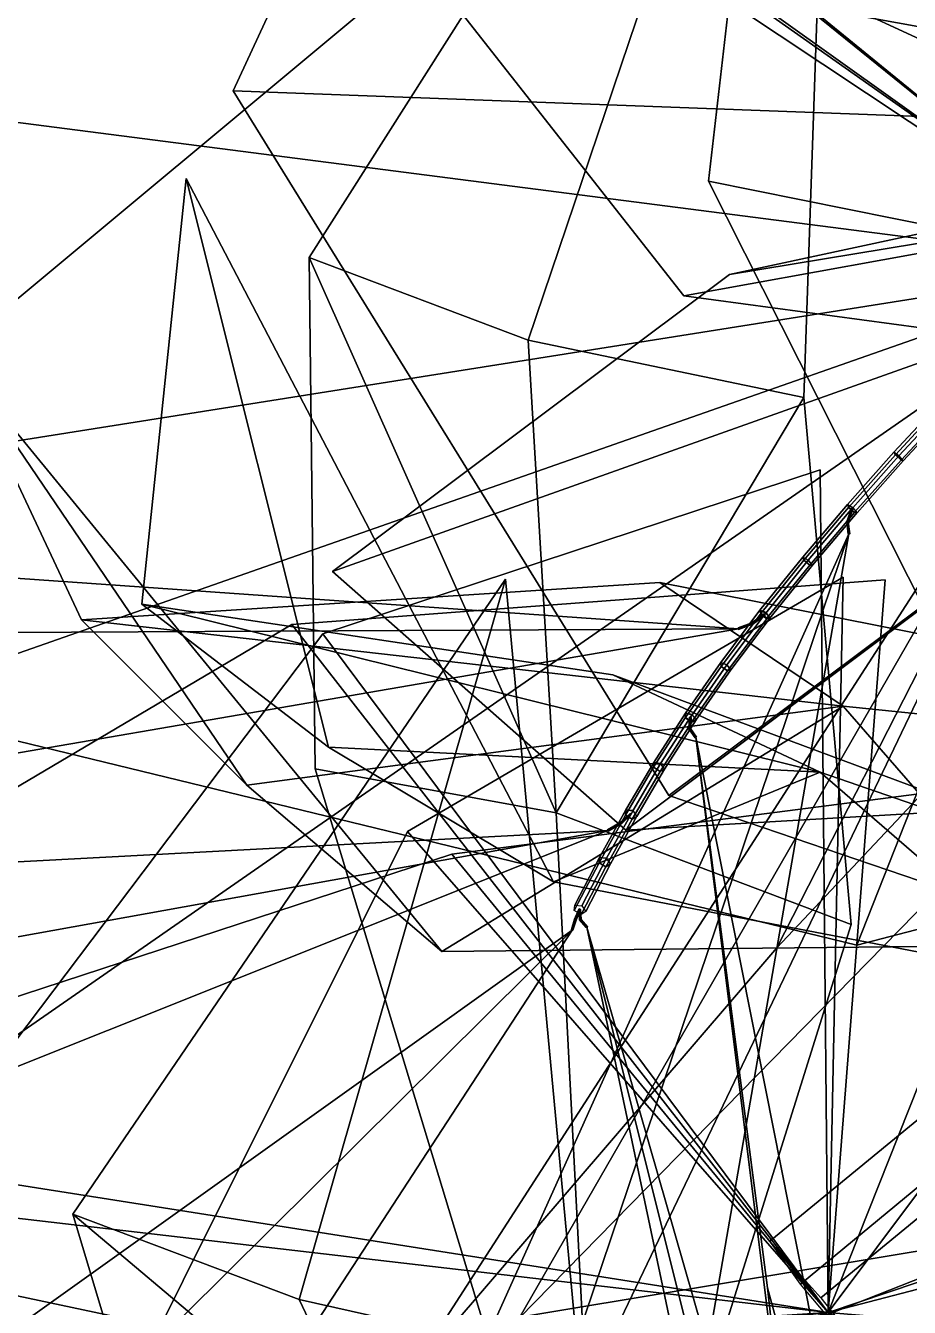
# Model space of a CAD drawing. Header units: metres. Extents: x -422 to 269, y -311 to 154.
# Drawn here: x -342.8 to -313.87, y -52.61 to -10.66 of the extents above; entities that cross this region are included whole.
import ezdxf

# ---------------------------------------------------------------- set-up
doc = ezdxf.new("R2010")
doc.units = ezdxf.units.M

msp = doc.modelspace()

# ---------------------------------------------------------------- linework, layer by layer
at = {"layer": 'coral-li_Intrnd', "color": 3}
for points in [[(-296.442, -34.4871, 395.6063), (-317.4388, -51.8459, 394.5655), (-318.4388, -50.4432, 391.456), (-296.6913, -32.5803, 392.6165)], [(-296.6913, -32.5803, 392.6165), (-318.4388, -50.4432, 391.456), (-316.7757, -52.2977, 388.8365), (-295.0282, -34.4349, 389.9971)], [(-294.6599, -37.4753, 394.8776), (-315.1954, -54.5243, 393.9104), (-317.4388, -51.8459, 394.5655), (-296.442, -34.4871, 395.6063)], [(-295.0282, -34.4349, 389.9971), (-316.7757, -52.2977, 388.8365), (-314.7879, -54.802, 390.39), (-293.7911, -37.4432, 391.4308)], [(-293.7911, -37.4432, 391.4308), (-314.7879, -54.802, 390.39), (-315.1954, -54.5243, 393.9104), (-294.6599, -37.4753, 394.8776)]]:
    msp.add_3dface(points, dxfattribs=at)
at = {"layer": 'coral-li_Leaf', "color": 3}
for points in [[(-333.5229, -18.2419, 449.959), (-316.2349, 8.9584, 465.3804), (-326.3455, -20.9531, 452.5352)], [(-333.5229, -18.2419, 449.959), (-326.3455, -20.9531, 452.5352), (-316.2349, 8.9584, 465.3804)], [(-326.3455, -20.9531, 452.5352), (-316.2349, 8.9584, 465.3804), (-317.3265, -22.8309, 455.6256)], [(-326.3455, -20.9531, 452.5352), (-317.3265, -22.8309, 455.6256), (-316.2349, 8.9584, 465.3804)], [(-338.9974, -29.5935, 462.7451), (-337.5449, -15.6624, 499.5402), (-332.8882, -34.2763, 467.2492)], [(-338.9974, -29.5935, 462.7451), (-332.8882, -34.2763, 467.2492), (-337.5449, -15.6624, 499.5402)], [(-332.8882, -34.2763, 467.2492), (-337.5449, -15.6624, 499.5402), (-325.5219, -38.6738, 473.6559)], [(-332.8882, -34.2763, 467.2492), (-325.5219, -38.6738, 473.6559), (-337.5449, -15.6624, 499.5402)], [(-333.3241, -34.9831, 428.6084), (-333.5229, -18.2419, 449.959), (-325.4322, -36.4176, 430.5378)], [(-333.3241, -34.9831, 428.6084), (-325.4322, -36.4176, 430.5378), (-333.5229, -18.2419, 449.959)], [(-325.4322, -36.4176, 430.5378), (-333.5229, -18.2419, 449.959), (-326.3455, -20.9531, 452.5352)], [(-325.4322, -36.4176, 430.5378), (-326.3455, -20.9531, 452.5352), (-333.5229, -18.2419, 449.959)], [(-325.4322, -36.4176, 430.5378), (-326.3455, -20.9531, 452.5352), (-317.3265, -22.8309, 455.6256)], [(-325.4322, -36.4176, 430.5378), (-317.3265, -22.8309, 455.6256), (-326.3455, -20.9531, 452.5352)], [(-340.9673, -30.1051, 454.0149), (-344.865, -21.8223, 492.3067), (-335.5561, -35.518, 458.5926)], [(-340.9673, -30.1051, 454.0149), (-335.5561, -35.518, 458.5926), (-344.865, -21.8223, 492.3067)], [(-335.5561, -35.518, 458.5926), (-344.865, -21.8223, 492.3067), (-329.1754, -40.9549, 465.254)], [(-335.5561, -35.518, 458.5926), (-329.1754, -40.9549, 465.254), (-344.865, -21.8223, 492.3067)], [(-325.4322, -36.4176, 430.5378), (-317.3265, -22.8309, 455.6256), (-315.7819, -40.08053, 434.7581)], [(-325.4322, -36.4176, 430.5378), (-315.7819, -40.08053, 434.7581), (-317.3265, -22.8309, 455.6256)], [(-319.4691, -30.3943, 347.235), (-362.6086, -27.3712, 349.6142), (-360.9555, -30.6026, 357.0229)], [(-319.4691, -30.3943, 347.235), (-360.9555, -30.6026, 357.0229), (-362.6086, -27.3712, 349.6142)], [(-315.8541, -27.2908, 347.8585), (-328.0407, -54.3761, 316.3356), (-326.8136, -59.7397, 322.4829)], [(-315.8541, -27.2908, 347.8585), (-326.8136, -59.7397, 322.4829), (-328.0407, -54.3761, 316.3356)], [(-326.8136, -59.7397, 322.4829), (-322.7631, -67.06164, 329.8543), (-315.8541, -27.2908, 347.8585)], [(-326.8136, -59.7397, 322.4829), (-315.8541, -27.2908, 347.8585), (-322.7631, -67.06164, 329.8543)], [(-341.2493, -49.5599, 469.1592), (-327.0886, -28.777, 494.5384), (-333.8466, -52.3521, 470.8642)], [(-341.2493, -49.5599, 469.1592), (-333.8466, -52.3521, 470.8642), (-327.0886, -28.777, 494.5384)], [(-322.0363, -28.886, 430.9064), (-340.9673, -30.1051, 454.0149), (-316.044, -32.9246, 436.4225)], [(-322.0363, -28.886, 430.9064), (-316.044, -32.9246, 436.4225), (-340.9673, -30.1051, 454.0149)], [(-333.8466, -52.3521, 470.8642), (-327.0886, -28.777, 494.5384), (-324.7061, -54.3987, 473.4489)], [(-333.8466, -52.3521, 470.8642), (-324.7061, -54.3987, 473.4489), (-327.0886, -28.777, 494.5384)], [(-285.9691, -36.01494, 400.4753), (-322.0363, -28.886, 430.9064), (-316.044, -32.9246, 436.4225)], [(-285.9691, -36.01494, 400.4753), (-316.044, -32.9246, 436.4225), (-322.0363, -28.886, 430.9064)], [(-323.5837, -31.9017, 437.2311), (-338.9974, -29.5935, 462.7451), (-316.7913, -35.08698, 442.3656)], [(-323.5837, -31.9017, 437.2311), (-316.7913, -35.08698, 442.3656), (-338.9974, -29.5935, 462.7451)], [(-316.7913, -35.08698, 442.3656), (-338.9974, -29.5935, 462.7451), (-332.8882, -34.2763, 467.2492)], [(-316.7913, -35.08698, 442.3656), (-332.8882, -34.2763, 467.2492), (-338.9974, -29.5935, 462.7451)], [(-316.044, -32.9246, 436.4225), (-340.9673, -30.1051, 454.0149), (-335.5561, -35.518, 458.5926)], [(-316.044, -32.9246, 436.4225), (-335.5561, -35.518, 458.5926), (-340.9673, -30.1051, 454.0149)], [(-360.9555, -30.6026, 357.0229), (-359.0006, -37.2035, 365.7956), (-319.4691, -30.3943, 347.235)], [(-360.9555, -30.6026, 357.0229), (-319.4691, -30.3943, 347.235), (-359.0006, -37.2035, 365.7956)], [(-292.1014, -43.6098, 403.3269), (-323.5837, -31.9017, 437.2311), (-316.7913, -35.08698, 442.3656)], [(-292.1014, -43.6098, 403.3269), (-316.7913, -35.08698, 442.3656), (-323.5837, -31.9017, 437.2311)], [(-316.044, -32.9246, 436.4225), (-335.5561, -35.518, 458.5926), (-329.1754, -40.9549, 465.254)], [(-316.044, -32.9246, 436.4225), (-329.1754, -40.9549, 465.254), (-335.5561, -35.518, 458.5926)], [(-316.044, -32.9246, 436.4225), (-329.1754, -40.9549, 465.254), (-309.2297, -40.7508, 443.0039)], [(-316.044, -32.9246, 436.4225), (-309.2297, -40.7508, 443.0039), (-329.1754, -40.9549, 465.254)], [(-316.044, -32.9246, 436.4225), (-309.2297, -40.7508, 443.0039), (-285.9691, -36.01494, 400.4753)], [(-316.044, -32.9246, 436.4225), (-285.9691, -36.01494, 400.4753), (-309.2297, -40.7508, 443.0039)], [(-320.8667, -33.9468, 344.4455), (-318.5147, -51.9709, 305.1337), (-317.7751, -58.685, 309.8705)], [(-320.8667, -33.9468, 344.4455), (-317.7751, -58.685, 309.8705), (-318.5147, -51.9709, 305.1337)], [(-317.7751, -58.685, 309.8705), (-314.2657, -67.2284, 316.1194), (-320.8667, -33.9468, 344.4455)], [(-317.7751, -58.685, 309.8705), (-320.8667, -33.9468, 344.4455), (-314.2657, -67.2284, 316.1194)], [(-316.7913, -35.08698, 442.3656), (-332.8882, -34.2763, 467.2492), (-325.5219, -38.6738, 473.6559)], [(-316.7913, -35.08698, 442.3656), (-325.5219, -38.6738, 473.6559), (-332.8882, -34.2763, 467.2492)], [(-323.9076, -66.01949, 399.9049), (-333.3241, -34.9831, 428.6084), (-325.4322, -36.4176, 430.5378)], [(-323.9076, -66.01949, 399.9049), (-325.4322, -36.4176, 430.5378), (-333.3241, -34.9831, 428.6084)], [(-316.7913, -35.08698, 442.3656), (-325.5219, -38.6738, 473.6559), (-308.9627, -41.8601, 448.9865)], [(-316.7913, -35.08698, 442.3656), (-308.9627, -41.8601, 448.9865), (-325.5219, -38.6738, 473.6559)], [(-316.7913, -35.08698, 442.3656), (-308.9627, -41.8601, 448.9865), (-292.1014, -43.6098, 403.3269)], [(-316.7913, -35.08698, 442.3656), (-292.1014, -43.6098, 403.3269), (-308.9627, -41.8601, 448.9865)], [(-325.4322, -36.4176, 430.5378), (-315.7819, -40.08053, 434.7581), (-323.9076, -66.01949, 399.9049)], [(-325.4322, -36.4176, 430.5378), (-323.9076, -66.01949, 399.9049), (-315.7819, -40.08053, 434.7581)], [(-323.7401, -36.9971, 342.0075), (-365.6527, -39.2259, 331.3221), (-365.472, -44.5109, 337.6544)], [(-323.7401, -36.9971, 342.0075), (-365.472, -44.5109, 337.6544), (-365.6527, -39.2259, 331.3221)], [(-365.472, -44.5109, 337.6544), (-364.7237, -53.3782, 344.3751), (-323.7401, -36.9971, 342.0075)], [(-365.472, -44.5109, 337.6544), (-323.7401, -36.9971, 342.0075), (-364.7237, -53.3782, 344.3751)], [(-324.9149, -40.2569, 338.6662), (-347.2748, -56.2303, 305.1894), (-347.5135, -62.6837, 310.3235)], [(-324.9149, -40.2569, 338.6662), (-347.5135, -62.6837, 310.3235), (-347.2748, -56.2303, 305.1894)], [(-347.5135, -62.6837, 310.3235), (-345.6645, -72.06751, 316.0578), (-324.9149, -40.2569, 338.6662)], [(-347.5135, -62.6837, 310.3235), (-324.9149, -40.2569, 338.6662), (-345.6645, -72.06751, 316.0578)], [(-324.4283, -40.1577, 338.6078), (-320.3749, -54.2929, 297.8698), (-319.9332, -61.4475, 301.9539)], [(-324.4283, -40.1577, 338.6078), (-319.9332, -61.4475, 301.9539), (-320.3749, -54.2929, 297.8698)], [(-319.9332, -61.4475, 301.9539), (-316.8166, -70.6114, 307.4913), (-324.4283, -40.1577, 338.6078)], [(-319.9332, -61.4475, 301.9539), (-324.4283, -40.1577, 338.6078), (-316.8166, -70.6114, 307.4913)], [(-288.6408, -40.3478, 401.3572), (-318.5131, -76.08722, 411.7522), (-311.5917, -78.1057, 417.2898)], [(-288.6408, -40.3478, 401.3572), (-311.5917, -78.1057, 417.2898), (-318.5131, -76.08722, 411.7522)], [(-294.8135, -47.6461, 405.2161), (-327.6141, -53.09537, 439.4526), (-320.0591, -54.9981, 444.1373)], [(-294.8135, -47.6461, 405.2161), (-320.0591, -54.9981, 444.1373), (-327.6141, -53.09537, 439.4526)], [(-320.0591, -54.9981, 444.1373), (-310.3805, -60.2188, 449.6206), (-294.8135, -47.6461, 405.2161)], [(-320.0591, -54.9981, 444.1373), (-294.8135, -47.6461, 405.2161), (-310.3805, -60.2188, 449.6206)], [(-294.505, -48.01874, 404.6615), (-321.1487, -85.2907, 418.0267), (-313.77, -86.6579, 423.1581)], [(-294.505, -48.01874, 404.6615), (-313.77, -86.6579, 423.1581), (-321.1487, -85.2907, 418.0267)], [(-339.0851, -56.8012, 443.101), (-341.2493, -49.5599, 469.1592), (-331.1023, -58.1049, 444.7253)], [(-339.0851, -56.8012, 443.101), (-331.1023, -58.1049, 444.7253), (-341.2493, -49.5599, 469.1592)], [(-331.1023, -58.1049, 444.7253), (-341.2493, -49.5599, 469.1592), (-333.8466, -52.3521, 470.8642)], [(-331.1023, -58.1049, 444.7253), (-333.8466, -52.3521, 470.8642), (-341.2493, -49.5599, 469.1592)], [(-318.5147, -51.9709, 305.1337), (-313.9787, -68.5864, 284.1694), (-317.7751, -58.685, 309.8705)], [(-318.5147, -51.9709, 305.1337), (-317.7751, -58.685, 309.8705), (-313.9787, -68.5864, 284.1694)], [(-331.1023, -58.1049, 444.7253), (-333.8466, -52.3521, 470.8642), (-324.7061, -54.3987, 473.4489)], [(-331.1023, -58.1049, 444.7253), (-324.7061, -54.3987, 473.4489), (-333.8466, -52.3521, 470.8642)]]:
    msp.add_3dface(points, dxfattribs=at)
at = {"layer": 'coral-li_Mrstm', "color": 3}
for points in [[(-293.0314, -14.3957, 339.1955), (-325.6419, 9.5891, 320.6815), (-304.1607, 13.8116, 346.5362)], [(-293.0314, -14.3957, 339.1955), (-304.1607, 13.8116, 346.5362), (-325.6419, 9.5891, 320.6815)], [(-293.0314, -14.3957, 339.1955), (-319.4303, 7.4935, 294.4755), (-291.1435, 13.1781, 304.3014)], [(-293.0314, -14.3957, 339.1955), (-291.1435, 13.1781, 304.3014), (-319.4303, 7.4935, 294.4755)], [(-306.7988, -18.4955, 350.9294), (-340.4719, 8.9699, 341.2729), (-307.0431, 12.2583, 345.6816)], [(-306.7988, -18.4955, 350.9294), (-307.0431, 12.2583, 345.6816), (-340.4719, 8.9699, 341.2729)], [(-306.7988, -18.4955, 350.9294), (-306.3455, 11.2145, 347.618), (-317.9626, 5.8233, 315.5323)], [(-306.7988, -18.4955, 350.9294), (-317.9626, 5.8233, 315.5323), (-306.3455, 11.2145, 347.618)], [(-306.7988, -18.4955, 350.9294), (-343.5977, 5.9486, 346.769), (-342.4323, 10.32, 318.1295)], [(-306.7988, -18.4955, 350.9294), (-342.4323, 10.32, 318.1295), (-343.5977, 5.9486, 346.769)], [(-306.7988, -18.4955, 350.9294), (-342.4323, 10.32, 318.1295), (-314.5026, 0.218, 311.2818)], [(-306.7988, -18.4955, 350.9294), (-314.5026, 0.218, 311.2818), (-342.4323, 10.32, 318.1295)], [(-293.0314, -14.3957, 339.1955), (-336.0099, -12.7937, 302.7784), (-325.6419, 9.5891, 320.6815)], [(-293.0314, -14.3957, 339.1955), (-325.6419, 9.5891, 320.6815), (-336.0099, -12.7937, 302.7784)], [(-306.7988, -18.4955, 350.9294), (-362.5416, -11.3134, 346.7972), (-340.4719, 8.9699, 341.2729)], [(-306.7988, -18.4955, 350.9294), (-340.4719, 8.9699, 341.2729), (-362.5416, -11.3134, 346.7972)], [(-293.0314, -14.3957, 339.1955), (-330.5936, -7.6037, 316.5693), (-319.4303, 7.4935, 294.4755)], [(-293.0314, -14.3957, 339.1955), (-319.4303, 7.4935, 294.4755), (-330.5936, -7.6037, 316.5693)], [(-306.7988, -18.4955, 350.9294), (-323.8205, -6.3386, 372.2914), (-343.5977, 5.9486, 346.769)], [(-306.7988, -18.4955, 350.9294), (-343.5977, 5.9486, 346.769), (-323.8205, -6.3386, 372.2914)], [(-306.7988, -18.4955, 350.9294), (-317.9626, 5.8233, 315.5323), (-320.4524, -15.7509, 296.3221)], [(-306.7988, -18.4955, 350.9294), (-320.4524, -15.7509, 296.3221), (-317.9626, 5.8233, 315.5323)], [(-306.7988, -18.4955, 350.9294), (-314.5026, 0.218, 311.2818), (-287.6198, -13.2571, 326.8852)], [(-306.7988, -18.4955, 350.9294), (-287.6198, -13.2571, 326.8852), (-314.5026, 0.218, 311.2818)], [(-306.7988, -18.4955, 350.9294), (-325.7429, -5.1516, 371.8211), (-306.5516, -1.949, 372.6133)], [(-306.7988, -18.4955, 350.9294), (-306.5516, -1.949, 372.6133), (-325.7429, -5.1516, 371.8211)], [(-306.7988, -18.4955, 350.9294), (-349.9576, -25.3369, 359.4142), (-325.7429, -5.1516, 371.8211)], [(-306.7988, -18.4955, 350.9294), (-325.7429, -5.1516, 371.8211), (-349.9576, -25.3369, 359.4142)], [(-306.7988, -18.4955, 350.9294), (-306.8856, -14.1692, 378.2278), (-323.8205, -6.3386, 372.2914)], [(-306.7988, -18.4955, 350.9294), (-323.8205, -6.3386, 372.2914), (-306.8856, -14.1692, 378.2278)], [(-293.0314, -14.3957, 339.1955), (-321.2567, -19.496, 347.6323), (-330.5936, -7.6037, 316.5693)], [(-293.0314, -14.3957, 339.1955), (-330.5936, -7.6037, 316.5693), (-321.2567, -19.496, 347.6323)], [(-306.7988, -18.4955, 350.9294), (-347.8945, -32.9, 359.4529), (-362.5416, -11.3134, 346.7972)], [(-306.7988, -18.4955, 350.9294), (-362.5416, -11.3134, 346.7972), (-347.8945, -32.9, 359.4529)], [(-293.0314, -14.3957, 339.1955), (-321.7489, -35.856, 313.0468), (-336.0099, -12.7937, 302.7784)], [(-293.0314, -14.3957, 339.1955), (-336.0099, -12.7937, 302.7784), (-321.7489, -35.856, 313.0468)], [(-293.0314, -14.3957, 339.1955), (-323.1541, -36.9908, 297.267), (-332.7584, -28.5267, 324.9279)], [(-293.0314, -14.3957, 339.1955), (-332.7584, -28.5267, 324.9279), (-323.1541, -36.9908, 297.267)], [(-293.0314, -14.3957, 339.1955), (-332.7584, -28.5267, 324.9279), (-319.7657, -18.798, 354.6647)], [(-293.0314, -14.3957, 339.1955), (-319.7657, -18.798, 354.6647), (-332.7584, -28.5267, 324.9279)], [(-293.0314, -14.3957, 339.1955), (-294.3455, -35.3232, 300.0892), (-323.1541, -36.9908, 297.267)], [(-293.0314, -14.3957, 339.1955), (-323.1541, -36.9908, 297.267), (-294.3455, -35.3232, 300.0892)], [(-293.0314, -14.3957, 339.1955), (-298.6679, -43.7095, 337.5234), (-321.7489, -35.856, 313.0468)], [(-293.0314, -14.3957, 339.1955), (-321.7489, -35.856, 313.0468), (-298.6679, -43.7095, 337.5234)], [(-293.0314, -14.3957, 339.1955), (-307.6573, -21.3365, 361.5971), (-321.2567, -19.496, 347.6323)], [(-293.0314, -14.3957, 339.1955), (-321.2567, -19.496, 347.6323), (-307.6573, -21.3365, 361.5971)], [(-293.0314, -14.3957, 339.1955), (-319.7657, -18.798, 354.6647), (-303.304, -15.2679, 364.4492)], [(-293.0314, -14.3957, 339.1955), (-303.304, -15.2679, 364.4492), (-319.7657, -18.798, 354.6647)], [(-306.7988, -18.4955, 350.9294), (-320.4524, -15.7509, 296.3221), (-308.5633, -39.2872, 311.6093)], [(-306.7988, -18.4955, 350.9294), (-308.5633, -39.2872, 311.6093), (-320.4524, -15.7509, 296.3221)], [(-306.7988, -18.4955, 350.9294), (-324.8115, -56.1004, 335.7501), (-352.5061, -50.2341, 342.0175)], [(-306.7988, -18.4955, 350.9294), (-352.5061, -50.2341, 342.0175), (-324.8115, -56.1004, 335.7501)], [(-306.7988, -18.4955, 350.9294), (-352.5061, -50.2341, 342.0175), (-349.9576, -25.3369, 359.4142)], [(-306.7988, -18.4955, 350.9294), (-349.9576, -25.3369, 359.4142), (-352.5061, -50.2341, 342.0175)], [(-306.7988, -18.4955, 350.9294), (-315.5908, -40.7532, 368.8503), (-347.8945, -32.9, 359.4529)], [(-306.7988, -18.4955, 350.9294), (-347.8945, -32.9, 359.4529), (-315.5908, -40.7532, 368.8503)], [(-306.7988, -18.4955, 350.9294), (-326.6427, -52.9609, 311.001), (-330.3501, -54.9905, 341.1862)], [(-306.7988, -18.4955, 350.9294), (-330.3501, -54.9905, 341.1862), (-326.6427, -52.9609, 311.001)], [(-306.7988, -18.4955, 350.9294), (-330.3501, -54.9905, 341.1862), (-318.2089, -40.8417, 369.4728)], [(-306.7988, -18.4955, 350.9294), (-318.2089, -40.8417, 369.4728), (-330.3501, -54.9905, 341.1862)], [(-306.7988, -18.4955, 350.9294), (-306.4187, -32.3052, 308.7614), (-326.6427, -52.9609, 311.001)], [(-306.7988, -18.4955, 350.9294), (-326.6427, -52.9609, 311.001), (-306.4187, -32.3052, 308.7614)], [(-306.7988, -18.4955, 350.9294), (-293.2276, -43.6413, 342.1331), (-324.8115, -56.1004, 335.7501)], [(-306.7988, -18.4955, 350.9294), (-324.8115, -56.1004, 335.7501), (-293.2276, -43.6413, 342.1331)], [(-306.7988, -18.4955, 350.9294), (-318.2089, -40.8417, 369.4728), (-305.7855, -27.6511, 376.6041)], [(-306.7988, -18.4955, 350.9294), (-305.7855, -27.6511, 376.6041), (-318.2089, -40.8417, 369.4728)], [(-306.7988, -18.4955, 350.9294), (-296.6699, -35.8341, 369.9216), (-315.5908, -40.7532, 368.8503)], [(-306.7988, -18.4955, 350.9294), (-315.5908, -40.7532, 368.8503), (-296.6699, -35.8341, 369.9216)], [(-316.5329, -52.7753, 391.8229), (-316.7959, -25.1954, 390.0327), (-333.0731, -30.5592, 380.5652)], [(-316.5329, -52.7753, 391.8229), (-333.0731, -30.5592, 380.5652), (-316.7959, -25.1954, 390.0327)], [(-316.5329, -52.7753, 391.8229), (-334.0864, -30.2521, 379.2539), (-314.6707, -28.7916, 378.964)], [(-316.5329, -52.7753, 391.8229), (-314.6707, -28.7916, 378.964), (-334.0864, -30.2521, 379.2539)], [(-316.5329, -52.7753, 391.8229), (-330.3032, -37.02971, 414.9715), (-316.0414, -28.7075, 404.6501)], [(-316.5329, -52.7753, 391.8229), (-316.0414, -28.7075, 404.6501), (-330.3032, -37.02971, 414.9715)], [(-316.5329, -52.7753, 391.8229), (-360.4674, -45.8618, 393.6801), (-334.0864, -30.2521, 379.2539)], [(-316.5329, -52.7753, 391.8229), (-334.0864, -30.2521, 379.2539), (-360.4674, -45.8618, 393.6801)], [(-316.5329, -52.7753, 391.8229), (-333.0731, -30.5592, 380.5652), (-351.5596, -55.03918, 364.6751)], [(-316.5329, -52.7753, 391.8229), (-351.5596, -55.03918, 364.6751), (-333.0731, -30.5592, 380.5652)], [(-316.5329, -52.7753, 391.8229), (-309.5852, -35.2864, 412.0663), (-328.8451, -37.7701, 414.5632)], [(-316.5329, -52.7753, 391.8229), (-328.8451, -37.7701, 414.5632), (-309.5852, -35.2864, 412.0663)], [(-316.5329, -52.7753, 391.8229), (-344.9959, -66.4237, 423.2086), (-330.3032, -37.02971, 414.9715)], [(-316.5329, -52.7753, 391.8229), (-330.3032, -37.02971, 414.9715), (-344.9959, -66.4237, 423.2086)], [(-316.5329, -52.7753, 391.8229), (-328.8451, -37.7701, 414.5632), (-359.4321, -47.7912, 402.0121)], [(-316.5329, -52.7753, 391.8229), (-359.4321, -47.7912, 402.0121), (-328.8451, -37.7701, 414.5632)], [(-316.5329, -52.7753, 391.8229), (-305.3779, -37.8872, 371.382), (-313.6011, -53.02077, 362.0705)], [(-316.5329, -52.7753, 391.8229), (-313.6011, -53.02077, 362.0705), (-305.3779, -37.8872, 371.382)], [(-316.5329, -52.7753, 391.8229), (-365.8999, -66.9237, 415.0317), (-360.4674, -45.8618, 393.6801)], [(-316.5329, -52.7753, 391.8229), (-360.4674, -45.8618, 393.6801), (-365.8999, -66.9237, 415.0317)], [(-316.5329, -52.7753, 391.8229), (-359.4321, -47.7912, 402.0121), (-370.7547, -58.7467, 377.6716)], [(-316.5329, -52.7753, 391.8229), (-370.7547, -58.7467, 377.6716), (-359.4321, -47.7912, 402.0121)], [(-316.5329, -52.7753, 391.8229), (-307.2958, -65.1541, 418.9309), (-300.963, -47.5294, 413.5967)], [(-316.5329, -52.7753, 391.8229), (-300.963, -47.5294, 413.5967), (-307.2958, -65.1541, 418.9309)], [(-316.5329, -52.7753, 391.8229), (-312.9705, -54.7137, 360.8883), (-298.4165, -48.06057, 371.9835)], [(-316.5329, -52.7753, 391.8229), (-298.4165, -48.06057, 371.9835), (-312.9705, -54.7137, 360.8883)]]:
    msp.add_3dface(points, dxfattribs=at)
at = {"layer": 'coral-li_Petiole', "color": 3}
for points in [[(-312.7646, -23.01672, 349.2666), (-314.3335, -24.7014, 348.9618), (-314.3798, -24.6156, 348.726), (-312.8109, -22.9309, 349.0309)], [(-312.8109, -22.9309, 349.0309), (-314.3798, -24.6156, 348.726), (-314.2173, -24.7378, 348.5649), (-312.6484, -23.05309, 348.8698)], [(-312.577, -23.189, 349.2536), (-314.1459, -24.8737, 348.9488), (-314.3335, -24.7014, 348.9618), (-312.7646, -23.01672, 349.2666)], [(-312.6484, -23.05309, 348.8698), (-314.2173, -24.7378, 348.5649), (-314.0745, -24.8961, 348.7049), (-312.5056, -23.2114, 349.0098)], [(-312.5056, -23.2114, 349.0098), (-314.0745, -24.8961, 348.7049), (-314.1459, -24.8737, 348.9488), (-312.577, -23.189, 349.2536)], [(-314.3335, -24.7014, 348.9618), (-315.8586, -26.4173, 348.5408), (-315.8985, -26.3244, 348.3067), (-314.3798, -24.6156, 348.726)], [(-314.3798, -24.6156, 348.726), (-315.8985, -26.3244, 348.3067), (-315.7277, -26.4371, 348.1474), (-314.2173, -24.7378, 348.5649)], [(-314.1459, -24.8737, 348.9488), (-315.6667, -26.5849, 348.5287), (-315.8586, -26.4173, 348.5408), (-314.3335, -24.7014, 348.9618)], [(-314.2173, -24.7378, 348.5649), (-315.7277, -26.4371, 348.1474), (-315.5862, -26.5971, 348.287), (-314.0745, -24.8961, 348.7049)], [(-314.0745, -24.8961, 348.7049), (-315.5862, -26.5971, 348.287), (-315.6667, -26.5849, 348.5287), (-314.1459, -24.8737, 348.9488)], [(-315.8661, -26.4262, 348.5385), (-317.3274, -28.1507, 348.0062), (-317.3611, -28.05047, 347.7741), (-315.8999, -26.3259, 348.3064)], [(-315.8999, -26.3259, 348.3064), (-317.3611, -28.05047, 347.7741), (-317.1822, -28.1537, 347.6174), (-315.7209, -26.4292, 348.1496)], [(-315.67, -26.5889, 348.5275), (-317.1313, -28.3135, 347.9953), (-317.3274, -28.1507, 348.0062), (-315.8661, -26.4262, 348.5385)], [(-315.7209, -26.4292, 348.1496), (-317.1822, -28.1537, 347.6174), (-317.0421, -28.3153, 347.7563), (-315.5808, -26.5908, 348.2886)], [(-315.5808, -26.5908, 348.2886), (-317.0421, -28.3153, 347.7563), (-317.1313, -28.3135, 347.9953), (-315.67, -26.5889, 348.5275)], [(-315.7675, -26.4741, 348.3806), (-315.9207, -26.8956, 348.1696), (-315.9236, -26.8803, 348.1413), (-315.7704, -26.4589, 348.3523)], [(-315.7704, -26.4589, 348.3523), (-315.9236, -26.8803, 348.1413), (-315.8949, -26.8829, 348.1256), (-315.7418, -26.4615, 348.3366)], [(-315.7376, -26.486, 348.3826), (-315.8907, -26.9074, 348.1716), (-315.9207, -26.8956, 348.1696), (-315.7675, -26.4741, 348.3806)], [(-315.7418, -26.4615, 348.3366), (-315.8949, -26.8829, 348.1256), (-315.8749, -26.8997, 348.1446), (-315.7218, -26.4782, 348.3556)], [(-315.7218, -26.4782, 348.3556), (-315.8749, -26.8997, 348.1446), (-315.8907, -26.9074, 348.1716), (-315.7376, -26.486, 348.3826)], [(-315.9207, -26.8956, 348.1696), (-315.875, -27.3029, 347.8717), (-315.8774, -27.2841, 347.8456), (-315.9236, -26.8803, 348.1413)], [(-315.9236, -26.8803, 348.1413), (-315.8774, -27.2841, 347.8456), (-315.8472, -27.2745, 347.8374), (-315.8949, -26.8829, 348.1256)], [(-315.8907, -26.9074, 348.1716), (-315.8438, -27.3051, 347.8796), (-315.875, -27.3029, 347.8717), (-315.9207, -26.8956, 348.1696)], [(-315.8949, -26.8829, 348.1256), (-315.8472, -27.2745, 347.8374), (-315.8267, -27.2876, 347.8586), (-315.8749, -26.8997, 348.1446)], [(-315.8749, -26.8997, 348.1446), (-315.8267, -27.2876, 347.8586), (-315.8438, -27.3051, 347.8796), (-315.8907, -26.9074, 348.1716)], [(-317.3274, -28.1507, 348.0062), (-318.7354, -29.8962, 347.3595), (-318.7633, -29.7886, 347.1299), (-317.3611, -28.05047, 347.7741)], [(-317.3611, -28.05047, 347.7741), (-318.7633, -29.7886, 347.1299), (-318.5766, -29.8823, 346.9763), (-317.1822, -28.1537, 347.6174)], [(-317.1313, -28.3135, 347.9953), (-318.5353, -30.05414, 347.35), (-318.7354, -29.8962, 347.3595), (-317.3274, -28.1507, 348.0062)], [(-317.1822, -28.1537, 347.6174), (-318.5766, -29.8823, 346.9763), (-318.4377, -30.04558, 347.1145), (-317.0421, -28.3153, 347.7563)], [(-317.0421, -28.3153, 347.7563), (-318.4377, -30.04558, 347.1145), (-318.5353, -30.05414, 347.35), (-317.1313, -28.3135, 347.9953)], [(-318.7496, -29.9155, 347.3515), (-320.0351, -31.6259, 346.4488), (-320.049, -31.4989, 346.228), (-318.7636, -29.7885, 347.1307)], [(-318.7636, -29.7885, 347.1307), (-320.049, -31.4989, 346.228), (-319.8478, -31.5732, 346.0821), (-318.5624, -29.8628, 346.9848)], [(-318.544, -30.06629, 347.3442), (-319.8295, -31.7766, 346.4416), (-320.0351, -31.6259, 346.4488), (-318.7496, -29.9155, 347.3515)], [(-318.5624, -29.8628, 346.9848), (-319.8478, -31.5732, 346.0821), (-319.7144, -31.7442, 346.2162), (-318.4289, -30.03388, 347.1189)], [(-318.4289, -30.03388, 347.1189), (-319.7144, -31.7442, 346.2162), (-319.8295, -31.7766, 346.4416), (-318.544, -30.06629, 347.3442)], [(-319.0211, -30.2108, 347.1785), (-319.4707, -30.3795, 347.2581), (-319.4796, -30.3697, 347.2286), (-319.027, -30.1994, 347.1489)], [(-319.027, -30.1994, 347.1489), (-319.4796, -30.3697, 347.2286), (-319.4738, -30.3944, 347.2078), (-319.0114, -30.2188, 347.1275)], [(-318.6194, -29.9222, 347.2089), (-319.0211, -30.2108, 347.1785), (-319.027, -30.1994, 347.1489), (-318.6254, -29.9108, 347.1793)], [(-318.6254, -29.9108, 347.1793), (-319.027, -30.1994, 347.1489), (-319.0114, -30.2188, 347.1275), (-318.6098, -29.9302, 347.158)], [(-318.6006, -29.9482, 347.2062), (-319.0022, -30.2368, 347.1757), (-319.0211, -30.2108, 347.1785), (-318.6194, -29.9222, 347.2089)], [(-318.6098, -29.9302, 347.158), (-319.0114, -30.2188, 347.1275), (-318.9963, -30.2417, 347.1444), (-318.5946, -29.9531, 347.1749)], [(-318.5946, -29.9531, 347.1749), (-318.9963, -30.2417, 347.1444), (-319.0022, -30.2368, 347.1757), (-318.6006, -29.9482, 347.2062)], [(-319.0114, -30.2188, 347.1275), (-319.4738, -30.3944, 347.2078), (-319.4616, -30.4189, 347.2249), (-318.9963, -30.2417, 347.1444)], [(-319.0022, -30.2368, 347.1757), (-319.4597, -30.4097, 347.2558), (-319.4707, -30.3795, 347.2581), (-319.0211, -30.2108, 347.1785)], [(-318.9963, -30.2417, 347.1444), (-319.4616, -30.4189, 347.2249), (-319.4597, -30.4097, 347.2558), (-319.0022, -30.2368, 347.1757)], [(-320.0351, -31.6259, 346.4488), (-321.1995, -33.3026, 345.2898), (-321.2008, -33.1568, 345.0805), (-320.049, -31.4989, 346.228)], [(-320.049, -31.4989, 346.228), (-321.2008, -33.1568, 345.0805), (-320.9865, -33.2119, 344.9452), (-319.8478, -31.5732, 346.0821)], [(-319.8295, -31.7766, 346.4416), (-320.9887, -33.4463, 345.2858), (-321.1995, -33.3026, 345.2898), (-320.0351, -31.6259, 346.4488)], [(-319.7144, -31.7442, 346.2162), (-320.8578, -33.3905, 345.0741), (-320.9887, -33.4463, 345.2858), (-319.8295, -31.7766, 346.4416)], [(-319.8478, -31.5732, 346.0821), (-320.9865, -33.2119, 344.9452), (-320.8578, -33.3905, 345.0741), (-319.7144, -31.7442, 346.2162)], [(-321.208, -33.316, 345.2801), (-322.2444, -34.9276, 343.9682), (-322.2379, -34.7691, 343.7684), (-321.2014, -33.1576, 345.0804)], [(-320.9934, -33.4539, 345.28), (-322.0298, -35.06548, 343.968), (-322.2444, -34.9276, 343.9682), (-321.208, -33.316, 345.2801)], [(-321.2014, -33.1576, 345.0804), (-322.2379, -34.7691, 343.7684), (-322.0147, -34.8105, 343.6429), (-320.9783, -33.1989, 344.9548)], [(-320.8523, -33.3819, 345.0801), (-321.8887, -34.9935, 343.7681), (-322.0298, -35.06548, 343.968), (-320.9934, -33.4539, 345.28)], [(-320.9783, -33.1989, 344.9548), (-322.0147, -34.8105, 343.6429), (-321.8887, -34.9935, 343.7681), (-320.8523, -33.3819, 345.0801)], [(-321.0698, -33.3107, 345.1464), (-321.0934, -33.6723, 344.8084), (-321.0923, -33.6504, 344.7849), (-321.0686, -33.2887, 345.1228)], [(-321.0396, -33.3194, 345.1536), (-321.0632, -33.681, 344.8156), (-321.0934, -33.6723, 344.8084), (-321.0698, -33.3107, 345.1464)], [(-321.0686, -33.2887, 345.1228), (-321.0923, -33.6504, 344.7849), (-321.0607, -33.6455, 344.7774), (-321.037, -33.2838, 345.1154)], [(-321.0194, -33.3029, 345.1345), (-321.0431, -33.6645, 344.7966), (-321.0632, -33.681, 344.8156), (-321.0396, -33.3194, 345.1536)], [(-321.037, -33.2838, 345.1154), (-321.0607, -33.6455, 344.7774), (-321.0431, -33.6645, 344.7966), (-321.0194, -33.3029, 345.1345)], [(-321.0934, -33.6723, 344.8084), (-320.8871, -33.965, 344.4483), (-320.8869, -33.9399, 344.4281), (-321.0923, -33.6504, 344.7849)], [(-321.0632, -33.681, 344.8156), (-320.8593, -33.9652, 344.4646), (-320.8871, -33.965, 344.4483), (-321.0934, -33.6723, 344.8084)], [(-321.0923, -33.6504, 344.7849), (-320.8869, -33.9399, 344.4281), (-320.8583, -33.9243, 344.4321), (-321.0607, -33.6455, 344.7774)], [(-321.0431, -33.6645, 344.7966), (-320.8416, -33.9401, 344.4547), (-320.8593, -33.9652, 344.4646), (-321.0632, -33.681, 344.8156)], [(-321.0607, -33.6455, 344.7774), (-320.8583, -33.9243, 344.4321), (-320.8416, -33.9401, 344.4547), (-321.0431, -33.6645, 344.7966)], [(-322.2444, -34.9276, 343.9682), (-323.1656, -36.493, 342.4917), (-323.1521, -36.3224, 342.3026), (-322.2379, -34.7691, 343.7684)], [(-322.2379, -34.7691, 343.7684), (-323.1521, -36.3224, 342.3026), (-322.921, -36.3504, 342.1882), (-322.0147, -34.8105, 343.6429)], [(-322.0147, -34.8105, 343.6429), (-322.921, -36.3504, 342.1882), (-322.7972, -36.5376, 342.3094), (-321.8887, -34.9935, 343.7681)], [(-322.0298, -35.06548, 343.968), (-322.9475, -36.6252, 342.4959), (-323.1656, -36.493, 342.4917), (-322.2444, -34.9276, 343.9682)], [(-321.8887, -34.9935, 343.7681), (-322.7972, -36.5376, 342.3094), (-322.9475, -36.6252, 342.4959), (-322.0298, -35.06548, 343.968)], [(-323.1675, -36.4964, 342.4885), (-324.0301, -38.0546, 340.9982), (-324.0158, -37.8827, 340.8103), (-323.1533, -36.3245, 342.3005)], [(-323.1533, -36.3245, 342.3005), (-324.0158, -37.8827, 340.8103), (-323.7823, -37.9065, 340.7), (-322.9197, -36.3483, 342.1902)], [(-322.9197, -36.3483, 342.1902), (-323.7823, -37.9065, 340.7), (-323.6578, -38.09246, 340.8224), (-322.7953, -36.5342, 342.3126)], [(-323.0138, -36.4633, 342.3786), (-323.3374, -36.761, 342.1502), (-323.3374, -36.7415, 342.1246), (-323.0138, -36.4437, 342.353)], [(-323.0138, -36.4437, 342.353), (-323.3374, -36.7415, 342.1246), (-323.3137, -36.7517, 342.1043), (-322.9901, -36.4539, 342.3327)], [(-322.9907, -36.4853, 342.3745), (-323.3143, -36.7831, 342.1461), (-323.3374, -36.761, 342.1502), (-323.0138, -36.4633, 342.3786)], [(-322.976, -36.4796, 342.3463), (-323.2997, -36.7774, 342.118), (-323.3143, -36.7831, 342.1461), (-322.9907, -36.4853, 342.3745)], [(-322.9901, -36.4539, 342.3327), (-323.3137, -36.7517, 342.1043), (-323.2997, -36.7774, 342.118), (-322.976, -36.4796, 342.3463)], [(-322.9475, -36.6252, 342.4959), (-323.8101, -38.1834, 341.0056), (-324.0301, -38.0546, 340.9982), (-323.1675, -36.4964, 342.4885)], [(-322.7953, -36.5342, 342.3126), (-323.6578, -38.09246, 340.8224), (-323.8101, -38.1834, 341.0056), (-322.9475, -36.6252, 342.4959)], [(-323.3374, -36.761, 342.1502), (-323.7507, -36.9907, 342.0321), (-323.753, -36.9728, 342.0054), (-323.3374, -36.7415, 342.1246)], [(-323.3374, -36.7415, 342.1246), (-323.753, -36.9728, 342.0054), (-323.7372, -36.9887, 341.9814), (-323.3137, -36.7517, 342.1043)], [(-323.3143, -36.7831, 342.1461), (-323.7339, -37.01735, 342.0251), (-323.7507, -36.9907, 342.0321), (-323.3374, -36.761, 342.1502)], [(-323.3137, -36.7517, 342.1043), (-323.7372, -36.9887, 341.9814), (-323.7256, -37.01613, 341.994), (-323.2997, -36.7774, 342.118)], [(-323.2997, -36.7774, 342.118), (-323.7256, -37.01613, 341.994), (-323.7339, -37.01735, 342.0251), (-323.3143, -36.7831, 342.1461)], [(-324.0301, -38.0546, 340.9982), (-324.8428, -39.6209, 339.4809), (-324.8279, -39.4478, 339.2942), (-324.0158, -37.8827, 340.8103)], [(-323.8101, -38.1834, 341.0056), (-324.621, -39.7463, 339.4916), (-324.8428, -39.6209, 339.4809), (-324.0301, -38.0546, 340.9982)], [(-324.0158, -37.8827, 340.8103), (-324.8279, -39.4478, 339.2942), (-324.5921, -39.4672, 339.188), (-323.7823, -37.9065, 340.7)], [(-323.6578, -38.09246, 340.8224), (-324.4669, -39.6519, 339.3116), (-324.621, -39.7463, 339.4916), (-323.8101, -38.1834, 341.0056)], [(-323.7823, -37.9065, 340.7), (-324.5921, -39.4672, 339.188), (-324.4669, -39.6519, 339.3116), (-323.6578, -38.09246, 340.8224)], [(-324.6928, -39.5918, 339.3676), (-324.8322, -39.9272, 339.0305), (-324.8301, -39.9048, 339.0074), (-324.6906, -39.5695, 339.3445)], [(-324.6641, -39.6064, 339.3703), (-324.8036, -39.9418, 339.0331), (-324.8322, -39.9272, 339.0305), (-324.6928, -39.5918, 339.3676)], [(-324.6906, -39.5695, 339.3445), (-324.8301, -39.9048, 339.0074), (-324.7995, -39.9057, 338.9955), (-324.6601, -39.5703, 339.3327)], [(-324.644, -39.5932, 339.3488), (-324.7834, -39.9285, 339.0117), (-324.8036, -39.9418, 339.0331), (-324.6641, -39.6064, 339.3703)], [(-324.6601, -39.5703, 339.3327), (-324.7995, -39.9057, 338.9955), (-324.7834, -39.9285, 339.0117), (-324.644, -39.5932, 339.3488)], [(-324.6938, -39.5978, 339.3611), (-324.6694, -39.9178, 338.9835), (-324.6669, -39.8932, 338.9628), (-324.6913, -39.5732, 339.3404)], [(-324.6641, -39.6064, 339.3703), (-324.6397, -39.9264, 338.9927), (-324.6694, -39.9178, 338.9835), (-324.6938, -39.5978, 339.3611)], [(-324.6913, -39.5732, 339.3404), (-324.6669, -39.8932, 338.9628), (-324.635, -39.8865, 338.9592), (-324.6594, -39.5665, 339.3368)], [(-324.643, -39.5872, 339.3553), (-324.6186, -39.9072, 338.9777), (-324.6397, -39.9264, 338.9927), (-324.6641, -39.6064, 339.3703)], [(-324.6594, -39.5665, 339.3368), (-324.635, -39.8865, 338.9592), (-324.6186, -39.9072, 338.9777), (-324.643, -39.5872, 339.3553)], [(-324.8322, -39.9272, 339.0305), (-324.9377, -40.2639, 338.6798), (-324.9355, -40.241, 338.6572), (-324.8301, -39.9048, 339.0074)], [(-324.8036, -39.9418, 339.0331), (-324.9086, -40.2771, 338.6838), (-324.9377, -40.2639, 338.6798), (-324.8322, -39.9272, 339.0305)], [(-324.8301, -39.9048, 339.0074), (-324.9355, -40.241, 338.6572), (-324.9043, -40.2402, 338.647), (-324.7995, -39.9057, 338.9955)], [(-324.7834, -39.9285, 339.0117), (-324.8881, -40.2626, 338.6636), (-324.9086, -40.2771, 338.6838), (-324.8036, -39.9418, 339.0331)], [(-324.7995, -39.9057, 338.9955), (-324.9043, -40.2402, 338.647), (-324.8881, -40.2626, 338.6636), (-324.7834, -39.9285, 339.0117)], [(-324.6694, -39.9178, 338.9835), (-324.4491, -40.1758, 338.6078), (-324.4476, -40.1488, 338.5903), (-324.6669, -39.8932, 338.9628)], [(-324.6397, -39.9264, 338.9927), (-324.4221, -40.1779, 338.6254), (-324.4491, -40.1758, 338.6078), (-324.6694, -39.9178, 338.9835)], [(-324.6669, -39.8932, 338.9628), (-324.4476, -40.1488, 338.5903), (-324.4191, -40.1341, 338.5971), (-324.635, -39.8865, 338.9592)], [(-324.6186, -39.9072, 338.9777), (-324.4037, -40.1523, 338.6187), (-324.4221, -40.1779, 338.6254), (-324.6397, -39.9264, 338.9927)], [(-324.635, -39.8865, 338.9592), (-324.4191, -40.1341, 338.5971), (-324.4037, -40.1523, 338.6187), (-324.6186, -39.9072, 338.9777)]]:
    msp.add_3dface(points, dxfattribs=at)

doc.saveas('drawing.dxf')
